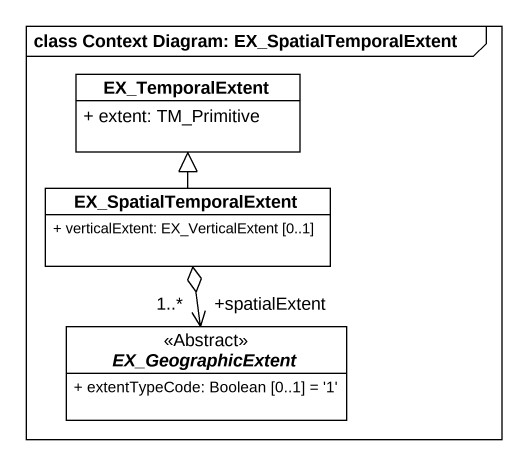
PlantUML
@startuml
mainframe class Context Diagram: EX_SpatialTemporalExtent
hide circle
hide empty members
skinparam classAttributeIconSize 0
class EX_TemporalExtent #FFFFFF {
  + extent: TM_Primitive
}
class EX_SpatialTemporalExtent #FFFFFF {
  + verticalExtent: EX_VerticalExtent [0..1]
}
abstract class EX_GeographicExtent <<Abstract>> #FFFFFF {
  + extentTypeCode: Boolean [0..1] = '1'
}
EX_SpatialTemporalExtent -up-|> EX_TemporalExtent
EX_GeographicExtent "+spatialExtent\n1..*" <-up-o EX_SpatialTemporalExtent
@enduml
